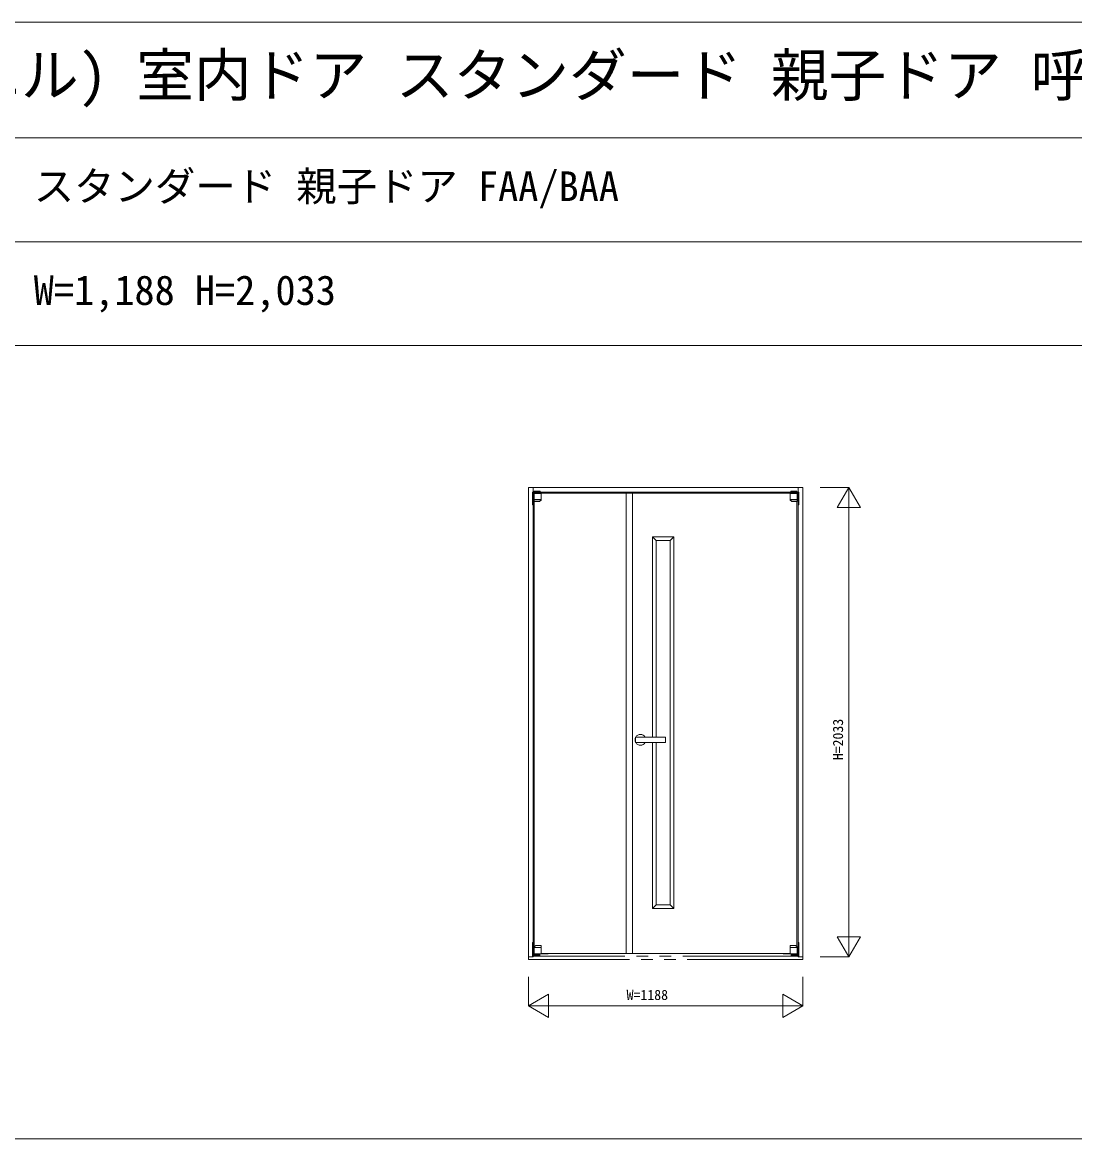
# Model space of a CAD drawing. Units: millimetres, scale not verified. Extents: x -14341 to 14341, y -10000 to 10000.
# Drawn here: x -8589 to -4030, y 5165 to 10000 of the extents above; entities that cross this region are included whole.
import ezdxf
from ezdxf.enums import TextEntityAlignment as Align

# ---------------------------------------------------------------- set-up
doc = ezdxf.new("R2010")
doc.units = ezdxf.units.MM
doc.header["$LTSCALE"] = 50
doc.linetypes.add('USER2', pattern=[15, 10, -1, 1, -1, 1, -1])
doc.layers.add('0-0_0', color=7, linetype='Continuous')
for name, color, linetype, lineweight in [('0-1_YKK_F1', 7, 'Continuous', 18), ('0-2_YKK_A1', 4, 'Continuous', 18), ('0-3_YKK_N1', 2, 'Continuous', 18)]:
    doc.layers.add(name, color=color, linetype=linetype, lineweight=lineweight)
doc.styles.add('ＭＳ ゴシック', font='')
doc.styles.get('ＭＳ ゴシック').set_extended_font_data('MS Gothic')

msp = doc.modelspace()

# ---------------------------------------------------------------- linework, layer by layer
at = {"layer": '0-1_YKK_F1'}
for p, q in [((-14340.01, 10000), (14341.01, 10000)), ((-14340.01, 9500), (14159.99, 9500)), ((-14340.01, 9050), (14159.99, 9050)), ((-14340.01, 8600), (14159.99, 8600)), ((-14340.01, 5165), (14159.99, 5165))]:
    msp.add_line(p, q, dxfattribs=at)
at = {"layer": '0-2_YKK_A1'}
for p, q in [((-6379.51, 7965), (-6379.51, 7961)), ((-6379.51, 7961), (-6379.51, 7960)), ((-6379.51, 7954), (-6379.51, 7960)), ((-6376.51, 7960), (-6379.51, 7960)), ((-6379.51, 7952), (-6379.51, 7946)), ((-6379.51, 7916), (-6379.51, 7946)), ((-6376.51, 7964.58), (-6376.51, 7965.5)), ((-6376.51, 7954), (-6376.51, 7960)), ((-6376.51, 7946), (-6376.51, 7952)), ((-6376.51, 7946), (-6376.51, 7916)), ((-6374.51, 7965), (-6371.61, 7965)), ((-6371.61, 7962), (-6374.51, 7962)), ((-6372.51, 7933.3), (-6372.51, 7958.8)), ((-6341.51, 7933.3), (-6372.51, 7933.3)), ((-6372.51, 7925.8), (-6372.51, 7932.3)), ((-6372.16, 7932.3), (-6372.51, 7932.3)), ((-6372.16, 7958.8), (-6369.68, 7958.8)), ((-6372.16, 7932.3), (-6369.68, 7932.3)), ((-6371.91, 7959.1), (-6362.11, 7959.1)), ((-6371.91, 7958.8), (-6371.91, 7959.1)), ((-6371.91, 7932.3), (-6371.91, 7933.3)), ((-6371.91, 7932.3), (-6371.91, 7933.3)), ((-6371.61, 7966), (-6371.61, 7969)), ((-6345.61, 7969), (-6371.61, 7969)), ((-6345.61, 7966), (-6371.61, 7966)), ((-6371.61, 7966), (-6371.61, 7964.22)), ((-6362.11, 7965), (-6371.61, 7965)), ((-6371.61, 7964.22), (-6371.61, 7962)), ((-6371.61, 7962), (-6362.11, 7962)), ((-6369.68, 7932.3), (-6342.42, 7932.3)), ((-6362.11, 7958.8), (-6362.11, 7966)), ((-6362.11, 7962), (-6355.11, 7962)), ((-6355.11, 7966), (-6355.11, 7958.8)), ((-6345.61, 7965), (-6355.11, 7965)), ((-6349.25, 7925), (-6341.91, 7930.5)), ((-6345.61, 7966), (-6345.61, 7969)), ((-6345.61, 7964.22), (-6345.61, 7966)), ((-6343.31, 7960.5), (-5896.51, 7960.5)), ((-6343.31, 7960.5), (-6343.31, 7958.8)), ((-6342.42, 7958.8), (-6341.51, 7958.8)), ((-6341.51, 7932.3), (-6342.42, 7932.3)), ((-6342.11, 7932.3), (-6342.11, 7933.3)), ((-6341.51, 7957.9), (-6341.51, 7958.8)), ((-6341.51, 7958.8), (-6341.51, 7933.3)), ((-6341.51, 7932.3), (-6341.51, 7931.3)), ((-5973.51, 7960.5), (-5973.51, 5966.5)), ((-5946.51, 7960.5), (-5946.51, 5966.5)), ((-5261.71, 7960.5), (-5896.51, 7960.5)), ((-5263.5, 7957.9), (-5263.5, 7958.8)), ((-5262.6, 7958.8), (-5263.5, 7958.8)), ((-5263.5, 7958.8), (-5263.5, 7933.3)), ((-5263.5, 7933.3), (-5232.5, 7933.3)), ((-5263.5, 7932.3), (-5263.5, 7931.3)), ((-5263.5, 7932.3), (-5262.6, 7932.3)), ((-5255.77, 7925), (-5263.1, 7930.5)), ((-5262.9, 7932.3), (-5262.9, 7933.3)), ((-5235.33, 7932.3), (-5262.6, 7932.3)), ((-5261.71, 7960.5), (-5261.71, 7958.8)), ((-5259.41, 7966), (-5259.41, 7969)), ((-5259.41, 7969), (-5233.41, 7969)), ((-5259.41, 7966), (-5233.41, 7966)), ((-5259.41, 7964.22), (-5259.41, 7966)), ((-5259.41, 7965), (-5249.91, 7965)), ((-5249.91, 7966), (-5249.91, 7958.8)), ((-5242.91, 7962), (-5249.91, 7962)), ((-5242.91, 7958.8), (-5242.91, 7966)), ((-5242.91, 7965), (-5233.41, 7965)), ((-5233.41, 7962), (-5242.91, 7962)), ((-5233.11, 7959.1), (-5242.91, 7959.1)), ((-5232.85, 7958.8), (-5235.33, 7958.8)), ((-5232.85, 7932.3), (-5235.33, 7932.3)), ((-5233.41, 7966), (-5233.41, 7969)), ((-5233.41, 7966), (-5233.41, 7964.22)), ((-5230.51, 7965), (-5233.41, 7965)), ((-5233.41, 7964.22), (-5233.41, 7962)), ((-5233.41, 7962), (-5230.51, 7962)), ((-5233.11, 7958.8), (-5233.11, 7959.1)), ((-5233.1, 7932.3), (-5233.1, 7933.3)), ((-5233.1, 7932.3), (-5233.1, 7933.3)), ((-5232.85, 7932.3), (-5232.5, 7932.3)), ((-5232.5, 7933.3), (-5232.5, 7958.8)), ((-5232.5, 7925.8), (-5232.5, 7932.3)), ((-5228.51, 7964.58), (-5228.51, 7965.5)), ((-5228.51, 6014), (-5228.51, 7960)), ((-5228.51, 7954), (-5228.51, 7960)), ((-5228.51, 7960), (-5225.51, 7960)), ((-5228.51, 7946), (-5228.51, 7952)), ((-5228.51, 7946), (-5228.51, 7916)), ((-5225.51, 7965), (-5225.51, 7961)), ((-5225.51, 7961), (-5225.51, 7960)), ((-5225.51, 7954), (-5225.51, 7960)), ((-5225.51, 7952), (-5225.51, 7946)), ((-5225.51, 7916), (-5225.51, 7946)), ((-6379.51, 7916), (-6379.51, 7910)), ((-6371.51, 5996.07), (-6371.51, 7924.8)), ((-6367.82, 7924.8), (-6371.51, 7924.8)), ((-6370.3, 7924.8), (-6370.51, 7924.8)), ((-5237.19, 7924.8), (-5233.5, 7924.8)), ((-5234.71, 7924.8), (-5234.5, 7924.8)), ((-5233.51, 5996.07), (-5233.51, 7924.8)), ((-5225.51, 7916), (-5225.51, 7910)), ((-5859.01, 6904.5), (-5859.01, 7772)), ((-5859.01, 7772), (-5767.01, 7772)), ((-5843.01, 7756), (-5859.01, 7772)), ((-5843.01, 6904.5), (-5843.01, 7756)), ((-5843.01, 7756), (-5783.01, 7756)), ((-5783.01, 7756), (-5767.01, 7772)), ((-5783.01, 7756), (-5783.01, 6178)), ((-5767.01, 7772), (-5767.01, 6162)), ((-5932.51, 6897.75), (-5932.51, 6903.5)), ((-5932.51, 6887.25), (-5932.51, 6897.75)), ((-5932.51, 6881.5), (-5932.51, 6887.25)), ((-5803.51, 6904.5), (-5931.51, 6904.5)), ((-5931.51, 6880.5), (-5803.51, 6880.5)), ((-5802.51, 6903.5), (-5802.51, 6897.75)), ((-5843.01, 6178), (-5859.01, 6162)), ((-5783.01, 6178), (-5767.01, 6162)), ((-6379.51, 6014), (-6379.51, 5952.5)), ((-6376.51, 6014), (-6379.51, 6014)), ((-6376.51, 6014), (-6376.51, 5964)), ((-6372.17, 5995.5), (-6364.79, 6001.95)), ((-6364.13, 6002.2), (-6355.51, 6002.2)), ((-6363.64, 6002.2), (-6363.54, 6002.2)), ((-6355.51, 6002.2), (-6350.79, 6002.2)), ((-6350.79, 6002.2), (-6346.2, 6002.2)), ((-6346.2, 6002.2), (-6342.51, 6002.2)), ((-6341.51, 6001.2), (-6341.51, 5993.7)), ((-5263.51, 6001.2), (-5263.51, 5993.7)), ((-5258.82, 6002.2), (-5262.51, 6002.2)), ((-5254.23, 6002.2), (-5258.82, 6002.2)), ((-5249.51, 6002.2), (-5254.23, 6002.2)), ((-5240.88, 6002.2), (-5249.51, 6002.2)), ((-5241.37, 6002.2), (-5241.48, 6002.2)), ((-5232.85, 5995.5), (-5240.23, 6001.95)), ((-5228.51, 6014), (-5228.51, 5964)), ((-5228.51, 6014), (-5225.51, 6014)), ((-5225.51, 6014), (-5225.51, 5952.5)), ((-6396.51, 5952.5), (-6376.51, 5952.5)), ((-6379.51, 5972), (-6379.51, 5970)), ((-6379.51, 5970), (-6379.51, 5964)), ((-6347.11, 5959), (-6379.51, 5959)), ((-6376.51, 5952.5), (-6376.51, 5956.4)), ((-6372.51, 5959), (-6374.91, 5959)), ((-6372.11, 5962), (-6374.51, 5962)), ((-6372.51, 5993.7), (-6372.51, 5994.75)), ((-6372.51, 5993.7), (-6371.6, 5993.7)), ((-6371.6, 5966.2), (-6372.51, 5966.2)), ((-6371.91, 5992.7), (-6371.91, 5993.7)), ((-6371.91, 5993.7), (-6371.91, 5992.7)), ((-6371.6, 5993.7), (-6341.51, 5993.7)), ((-6371.6, 5992.7), (-6341.51, 5992.7)), ((-6365.17, 5966.2), (-6371.6, 5966.2)), ((-6370.71, 5965.9), (-6370.91, 5965.9)), ((-6370.71, 5965.9), (-6367.31, 5965.9)), ((-6367.31, 5964.3), (-6367.31, 5966.2)), ((-6364.51, 5962.3), (-6364.51, 5964.3)), ((-6361.61, 5962), (-6361.61, 5962.3)), ((-6354.61, 5962.3), (-6354.61, 5962)), ((-6350.1, 5966.2), (-6344.34, 5966.2)), ((-6347.11, 5962), (-6347.11, 5959)), ((-6344.34, 5966.2), (-6341.86, 5966.2)), ((-6343.31, 5965.9), (-6317.91, 5965.9)), ((-6342.11, 5993.7), (-6342.11, 5992.7)), ((-5896.51, 5966.5), (-6341.51, 5966.5)), ((-6317.91, 5965.9), (-6311.91, 5965.9)), ((-6311.91, 5965.9), (-6311.91, 5966.5)), ((-5896.51, 5966.5), (-5263.51, 5966.5)), ((-5293.11, 5965.9), (-5293.11, 5966.5)), ((-5287.11, 5965.9), (-5293.11, 5965.9)), ((-5261.71, 5965.9), (-5287.11, 5965.9)), ((-5233.41, 5993.7), (-5263.51, 5993.7)), ((-5233.41, 5992.7), (-5263.51, 5992.7)), ((-5260.68, 5966.2), (-5263.16, 5966.2)), ((-5262.91, 5993.7), (-5262.91, 5992.7)), ((-5254.91, 5966.2), (-5260.68, 5966.2)), ((-5257.91, 5962), (-5257.91, 5959)), ((-5257.91, 5959), (-5225.51, 5959)), ((-5250.41, 5962.3), (-5250.41, 5962)), ((-5243.41, 5962), (-5243.41, 5962.3)), ((-5240.51, 5962.3), (-5240.51, 5964.3)), ((-5239.84, 5966.2), (-5233.41, 5966.2)), ((-5237.71, 5964.3), (-5237.71, 5966.2)), ((-5234.31, 5965.9), (-5237.71, 5965.9)), ((-5234.31, 5965.9), (-5234.11, 5965.9)), ((-5232.51, 5993.7), (-5233.41, 5993.7)), ((-5233.41, 5966.2), (-5232.51, 5966.2)), ((-5233.11, 5992.7), (-5233.11, 5993.7)), ((-5233.11, 5993.7), (-5233.11, 5992.7)), ((-5232.91, 5962), (-5230.51, 5962)), ((-5232.51, 5993.7), (-5232.51, 5994.75)), ((-5232.51, 5959), (-5230.11, 5959)), ((-5228.51, 5952.5), (-5228.51, 5956.4)), ((-5225.51, 5972), (-5225.51, 5970)), ((-5225.51, 5970), (-5225.51, 5964))]:
    msp.add_line(p, q, dxfattribs=at)
at = {"layer": '0-2_YKK_A1', "linetype": 'USER2'}
for p, q in [((-6396.51, 5940.5), (-6396.51, 5952.5)), ((-6376.51, 5952.5), (-6396.51, 5952.5)), ((-5228.51, 5956), (-6376.51, 5956)), ((-6376.51, 5956), (-6376.51, 5952.5)), ((-6376.51, 5956), (-6376.51, 5952.5)), ((-6376.51, 5956), (-6376.51, 5952.5)), ((-5228.51, 5956), (-5228.51, 5952.5)), ((-5228.51, 5956), (-5228.51, 5952.5)), ((-5228.51, 5952.5), (-5208.51, 5952.5)), ((-5208.51, 5940.5), (-5208.51, 5952.5)), ((-5208.51, 5940.5), (-6396.51, 5940.5))]:
    msp.add_line(p, q, dxfattribs=at)
at = {"layer": '0-2_YKK_A1'}
for points in [[(-6376.51, 6014), (-6376.51, 7985.5), (-6396.51, 7985.5), (-6396.51, 5952.5)], [(-5233.41, 7965.5), (-5228.51, 7965.5), (-5228.51, 7985.5), (-6376.51, 7985.5), (-6376.51, 7965.5), (-5259.41, 7965.5)], [(-5228.51, 7985.5), (-5208.51, 7985.5), (-5208.51, 5952.5), (-5228.51, 5952.5)], [(-6379.51, 7965), (-6379.51, 7945.4), (-6379.51, 7910)], [(-6379.51, 7965), (-6376.51, 7965), (-6376.51, 7964.58)], [(-6379.51, 7954), (-6379.51, 7952), (-6376.51, 7952), (-6376.51, 7954)], [(-6372.51, 7957.9), (-6372.51, 7958.8), (-6372.16, 7958.8)], [(-6369.68, 7958.8), (-6348.85, 7958.8), (-6342.42, 7958.8)], [(-6359.41, 7958.8), (-6362.28, 7958.8), (-6364.65, 7958.8)], [(-6355.11, 7962), (-6345.61, 7962), (-6345.61, 7964.22)], [(-6355.11, 7959.1), (-6343.31, 7959.1), (-6343.31, 7958.8)], [(-5235.33, 7958.8), (-5256.17, 7958.8), (-5262.6, 7958.8)], [(-5249.91, 7959.1), (-5261.71, 7959.1), (-5261.71, 7958.8)], [(-5249.91, 7962), (-5259.41, 7962), (-5259.41, 7964.22)], [(-5245.61, 7958.8), (-5242.73, 7958.8), (-5240.37, 7958.8)], [(-5232.5, 7957.9), (-5232.5, 7958.8), (-5232.85, 7958.8)], [(-5225.51, 7965), (-5228.51, 7965), (-5228.51, 7964.58)], [(-5225.51, 7954), (-5225.51, 7952), (-5228.51, 7952), (-5228.51, 7954)], [(-5225.51, 7965), (-5225.51, 7945.4), (-5225.51, 7910)], [(-6379.51, 7910), (-6376.51, 7910), (-6376.51, 7916)], [(-6349.85, 7924.8), (-6358.51, 7924.8), (-6363.23, 7924.8), (-6367.82, 7924.8)], [(-5255.17, 7924.8), (-5246.5, 7924.8), (-5241.78, 7924.8), (-5237.19, 7924.8)], [(-5225.51, 7910), (-5228.51, 7910), (-5228.51, 7916)], [(-5767.01, 6162), (-5859.01, 6162), (-5859.01, 6880.5)], [(-5783.01, 6178), (-5843.01, 6178), (-5843.01, 6880.5)], [(-5802.51, 6897.75), (-5802.51, 6887.25), (-5802.51, 6881.5)], [(-6347.11, 5959), (-6347.11, 5956.4), (-6379.51, 5956.4)], [(-6372.51, 5966.2), (-6372.51, 5992.7), (-6371.6, 5992.7)], [(-6347.11, 5962), (-6369.11, 5962), (-6372.11, 5962)], [(-6371.91, 5966.2), (-6371.91, 5965.9), (-6370.91, 5965.9)], [(-6349.71, 5966.2), (-6349.71, 5964.3), (-6367.31, 5964.3)], [(-6365.17, 5966.2), (-6355.51, 5966.2), (-6350.1, 5966.2)], [(-6352.51, 5964.3), (-6352.51, 5962.3), (-6364.51, 5962.3)], [(-6349.71, 5965.9), (-6343.31, 5965.9), (-6343.31, 5966.2)], [(-6341.51, 5992.7), (-6341.51, 5966.2), (-6341.86, 5966.2)], [(-5263.51, 5992.7), (-5263.51, 5966.2), (-5263.16, 5966.2)], [(-5255.31, 5965.9), (-5261.71, 5965.9), (-5261.71, 5966.2)], [(-5257.91, 5962), (-5235.91, 5962), (-5232.91, 5962)], [(-5257.91, 5959), (-5257.91, 5956.4), (-5225.51, 5956.4)], [(-5255.31, 5966.2), (-5255.31, 5964.3), (-5237.71, 5964.3)], [(-5239.84, 5966.2), (-5249.51, 5966.2), (-5254.91, 5966.2)], [(-5252.51, 5964.3), (-5252.51, 5962.3), (-5240.51, 5962.3)], [(-5233.11, 5966.2), (-5233.11, 5965.9), (-5234.11, 5965.9)], [(-5232.51, 5966.2), (-5232.51, 5992.7), (-5233.41, 5992.7)]]:
    msp.add_lwpolyline(points, dxfattribs=at)
msp.add_lwpolyline([(-5946.51, 5966.5), (-5973.51, 5966.5), (-5973.51, 7960.5), (-5946.51, 7960.5)], close=True, dxfattribs=at)
for centre, radius, start, end in [((-6374.51, 7960), 5, 90, 180), ((-6374.51, 7960), 2, 90, 180), ((-6342.51, 7931.3), 1, 306.8699, 0), ((-5262.5, 7931.3), 1, 180, 233.1301), ((-5230.51, 7960), 5, 0, 90), ((-5230.51, 7960), 2, 0, 90), ((-6371.51, 7925.8), 1, 180, 270), ((-6349.85, 7925.8), 1, 270, 306.8699), ((-5255.17, 7925.8), 1, 233.1301, 270), ((-5233.5, 7925.8), 1, 270, 0), ((-5911.51, 6892.5), 23.5, 30.70636, 149.36289), ((-5911.51, 6892.5), 23.5, 153.33134, 206.66866), ((-5931.51, 6903.5), 1, 90, 180), ((-5931.51, 6881.5), 1, 180, 270), ((-5911.51, 6892.5), 23.5, 210.63711, 329.29364), ((-5803.51, 6903.5), 1, 0, 90), ((-5803.51, 6881.5), 1, 270, 0), ((-6371.51, 5994.75), 1, 131.18593, 180), ((-6364.13, 6001.2), 1, 90, 131.18593), ((-6342.51, 6001.2), 1, 0, 90), ((-5262.51, 6001.2), 1, 90, 180), ((-5240.88, 6001.2), 1, 48.81407, 90), ((-5233.51, 5994.75), 1, 0, 48.81407), ((-6374.51, 5964), 5, 180, 270), ((-6374.51, 5964), 2, 180, 270), ((-5230.51, 5964), 2, 270, 0), ((-5230.51, 5964), 5, 270, 0)]:
    msp.add_arc(centre, radius, start, end, dxfattribs=at)
at = {"layer": '0-3_YKK_N1'}
for p, q in [((-5133.51, 7985.5), (-5008.51, 7985.5)), ((-5058.51, 7898.9), (-5008.51, 7985.5)), ((-5008.51, 5952.5), (-5008.51, 7985.5)), ((-5008.51, 7985.5), (-4958.51, 7898.9)), ((-5058.51, 7898.9), (-4958.51, 7898.9)), ((-5058.51, 6039.1), (-5008.51, 5952.5)), ((-5058.51, 6039.1), (-4958.51, 6039.1)), ((-5008.51, 5952.5), (-4958.51, 6039.1)), ((-5133.51, 5952.5), (-5008.51, 5952.5)), ((-6396.51, 5865.5), (-6396.51, 5740.5)), ((-5208.51, 5865.5), (-5208.51, 5740.5)), ((-6396.51, 5740.5), (-6309.91, 5790.5)), ((-6309.91, 5790.5), (-6309.91, 5690.5)), ((-5295.11, 5790.5), (-5295.11, 5690.5)), ((-5295.11, 5790.5), (-5208.51, 5740.5)), ((-6396.51, 5740.5), (-5208.51, 5740.5)), ((-6396.51, 5740.5), (-6309.91, 5690.5)), ((-5295.11, 5690.5), (-5208.51, 5740.5))]:
    msp.add_line(p, q, dxfattribs=at)

# ---------------------------------------------------------------- texts
at = {"layer": '0-0_0', "style": 'ＭＳ ゴシック'}
for s, height, p in [('BDAHP01  木質インテリア建材 Smayell(スマエル) 室内ドア スタンダード 親子ドア 呼称幅(W)118 意匠図', 183.3, (-13840.01, 9625)), ('スタンダード 親子ドア FAA/BAA', 128.3, (-8540.01, 9187.5)), ('W=1,188 H=2,033', 128.3, (-8540.01, 8737.5))]:
    msp.add_text(s, height=height, dxfattribs=at).set_placement(p, align=Align.BOTTOM_LEFT)
at = {"layer": '0-3_YKK_N1', "color": 7, "style": 'ＭＳ ゴシック'}
msp.add_text('H=2033', height=43.99, rotation=90, dxfattribs=at).set_placement((-5020.51, 6804), align=Align.BOTTOM_LEFT)
msp.add_text('W=1188', height=43.99, dxfattribs=at).set_placement((-5971.51, 5752.5), align=Align.BOTTOM_LEFT)

doc.saveas('drawing.dxf')
